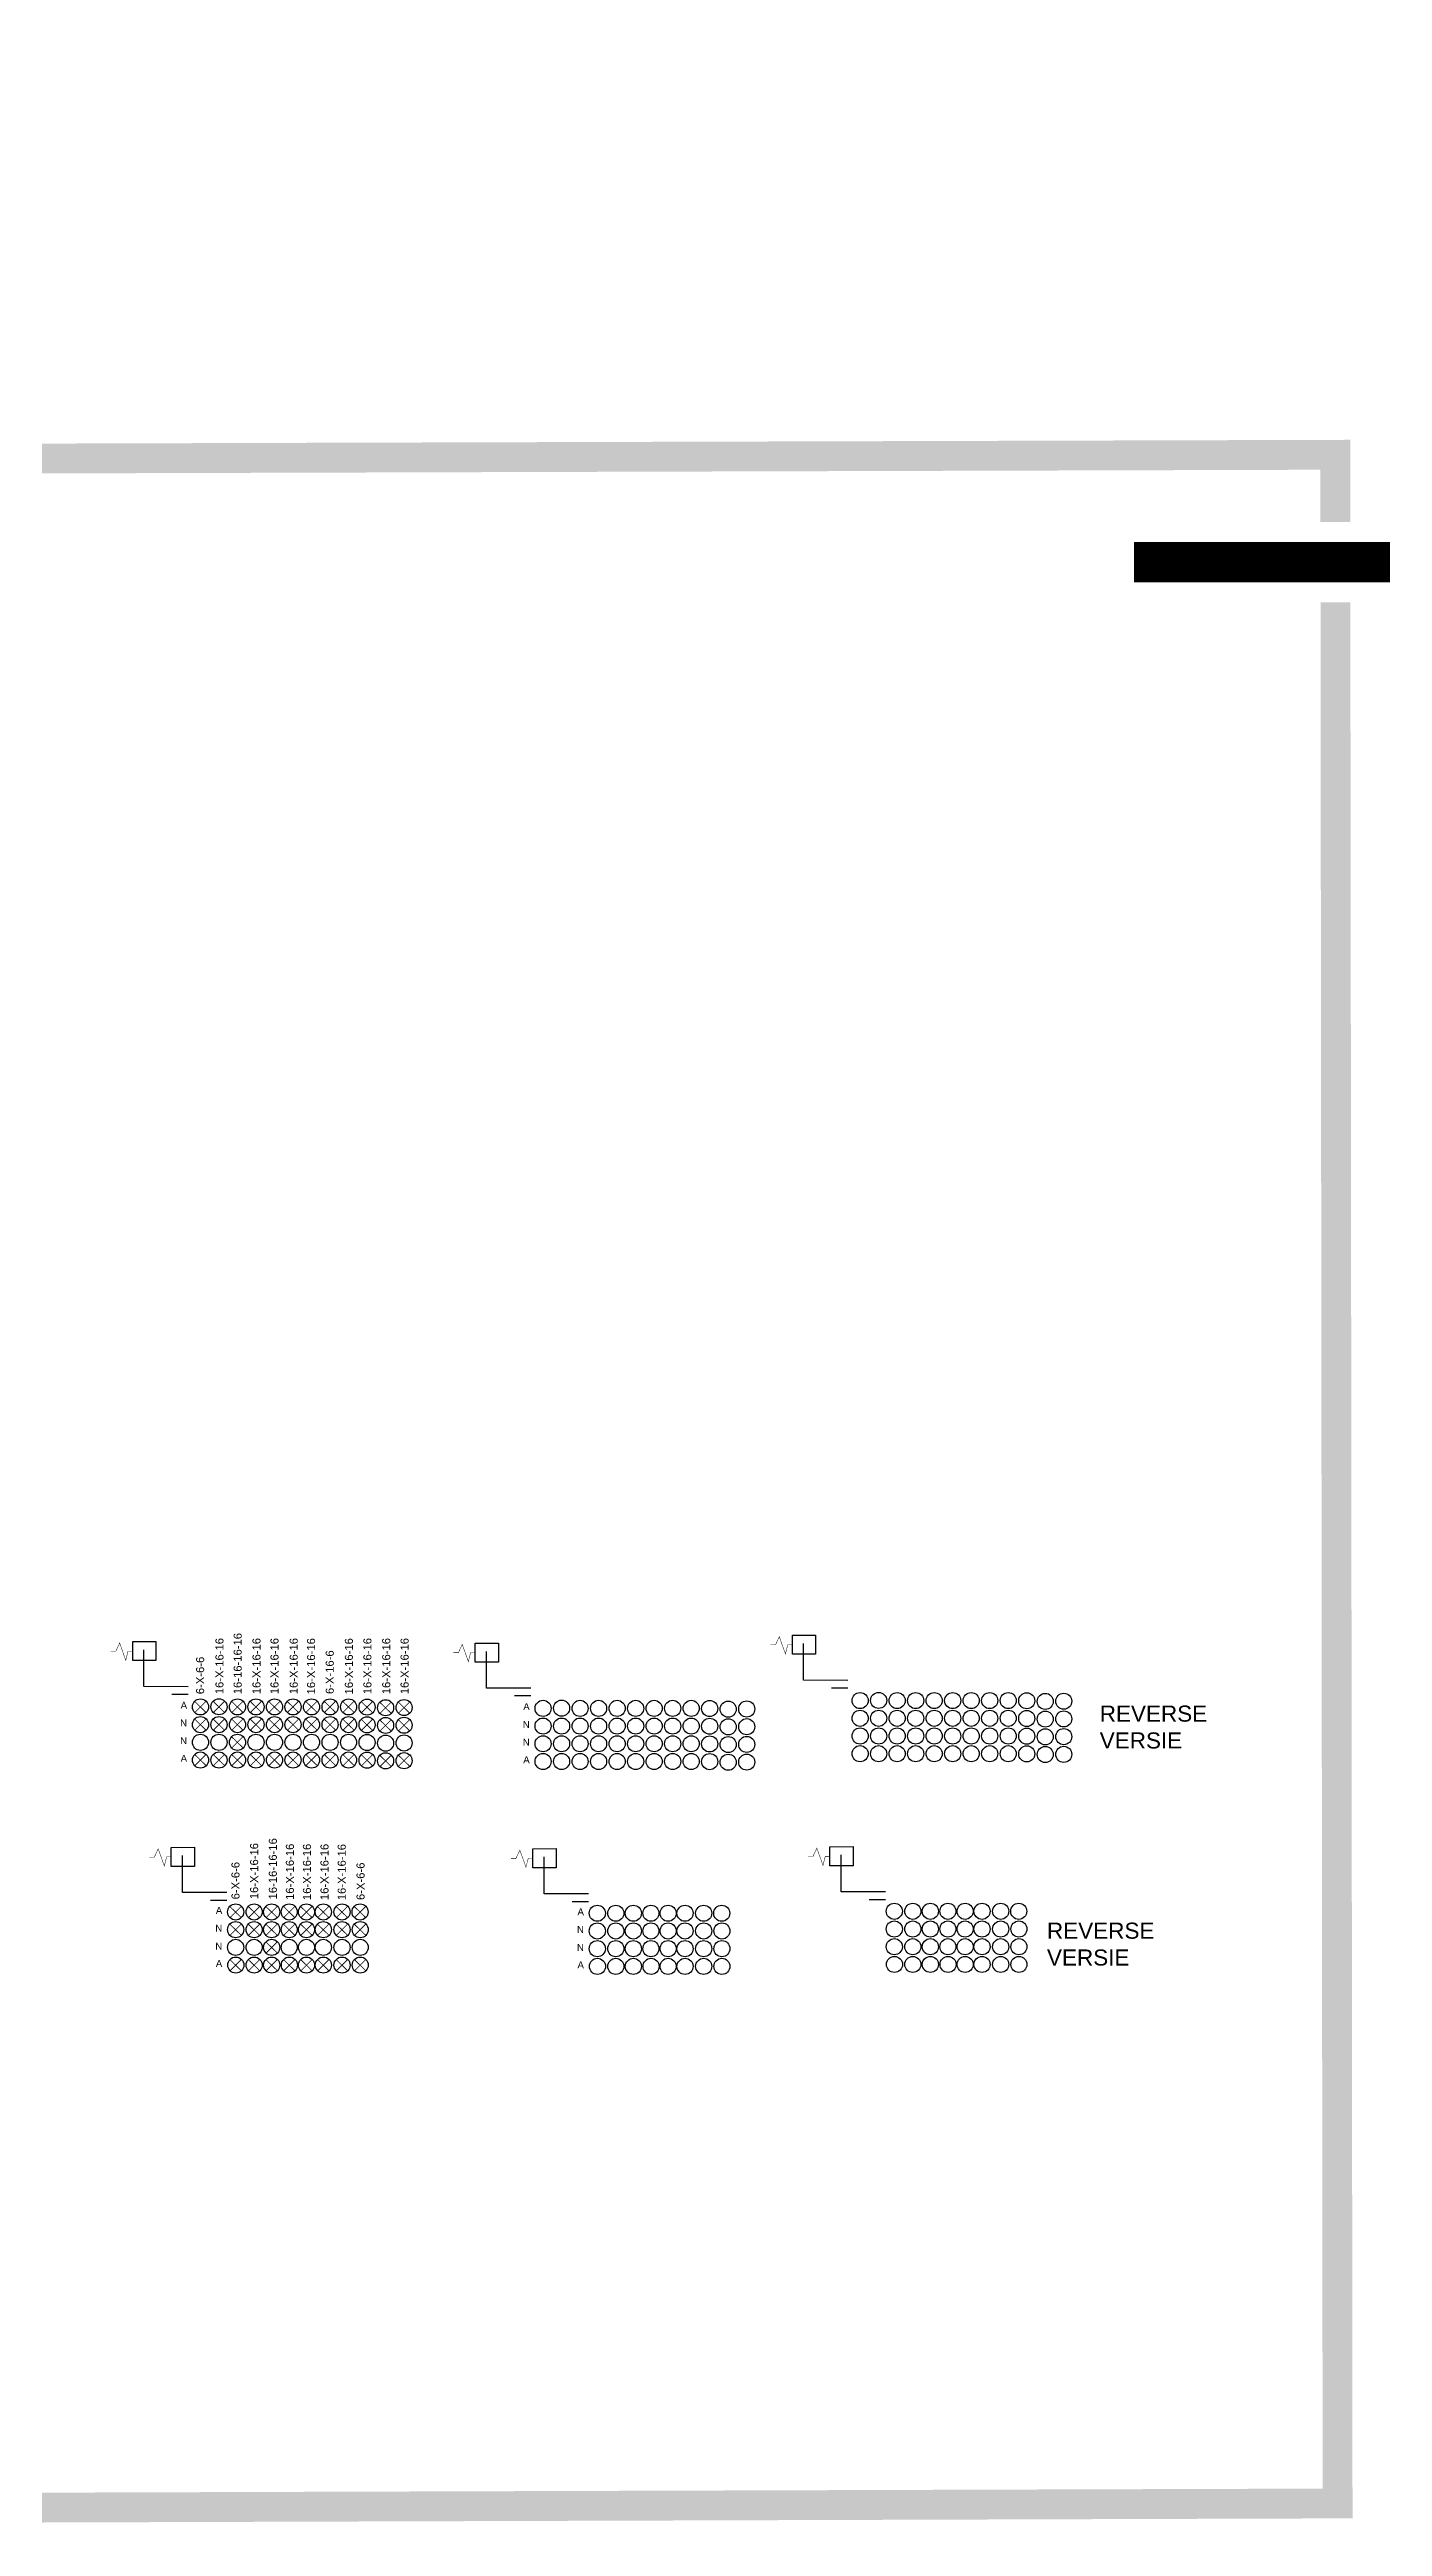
# Model space of a CAD drawing. Header units: metres. Extents: x 342 to 10732, y 11 to 2199.
# Drawn here: x 1093.8 to 1176.6, y 76.8 to 230.7 of the extents above; entities that cross this region are included whole.
import ezdxf
from ezdxf.enums import TextEntityAlignment as Align

# ---------------------------------------------------------------- set-up
doc = ezdxf.new("R2018")
doc.units = ezdxf.units.M
doc.linetypes.add('DASHED', pattern=[0.75, 0.5, -0.25])
doc.layers.add('01 - Diversen', color=7, linetype='Continuous')
doc.layers.add('Aansluiting LS K01', color=120, linetype='DASHED', lineweight=0)
doc.layers.add('Aansluiting LS K09', color=104, linetype='DASHED', lineweight=0)
doc.layers.add('Aansluiting LS K05', color=7, linetype='DASHED', lineweight=0, true_color=0xeb00eb)
doc.styles.get("Standard").update_dxf_attribs({"font": 'arial.ttf'})
doc.styles.add('TM-0.5', font='', dxfattribs={"height": 0.5})
doc.styles.get('TM-0.5').set_extended_font_data('Arial Nova Light')

# ---------------------------------------------------------------- blocks, each defined once
blk = doc.blocks.new('12 RICHTING REK OV')
at = {"color": 6, "linetype": 'Continuous', "const_width": 0.03}
blk.add_lwpolyline([(-11.33, 5.2), (-11.01, 5.2), (-10.77, 5.71), (-10.39, 4.64), (-10.25, 5.21), (-9.96, 5.21)], dxfattribs=at)
at = {"color": 6}
blk.add_lwpolyline([(-9.96, 5.8), (-8.52, 5.8), (-8.52, 4.62), (-9.96, 4.62)], close=True, dxfattribs=at)
for points in [[(-6.51, 2.99), (-9.27, 3), (-9.26, 5.28)], [(-6.51, 2.51), (-7.53, 2.51)]]:
    blk.add_lwpolyline(points, dxfattribs=at)
at = {"layer": '01 - Diversen', "color": 6}
for centre in [(-5.75, 1.74), (-4.6, 1.75), (-3.45, 1.74), (-2.3, 1.74), (-1.15, 1.74), (0, 1.74), (1.15, 1.74), (2.3, 1.74), (3.45, 1.74), (4.6, 1.73), (5.75, 1.69), (6.9, 1.7), (-5.75, 0.64), (-5.75, -0.46), (-4.6, 0.64), (-4.6, -0.46), (-3.45, 0.64), (-3.45, -0.46), (-2.3, 0.64), (-2.3, -0.46), (-1.15, 0.64), (-1.15, -0.46), (-1.15, -0.46), (0, 0.64), (0, -0.46), (0, -0.46), (1.15, 0.64), (1.15, -0.46), (1.15, -0.46), (2.3, 0.64), (2.3, -0.46), (2.3, -0.46), (3.45, 0.64), (3.45, -0.46), (3.45, -0.46), (4.6, 0.63), (4.6, -0.47), (4.6, -0.47), (5.75, 0.59), (6.9, 0.6), (6.9, -0.5), (6.9, -0.5), (-5.75, -1.56), (-4.6, -1.56), (-3.45, -1.56), (-2.3, -1.56), (-1.15, -1.56), (0, -1.56), (1.15, -1.56), (2.3, -1.56), (3.45, -1.56), (4.6, -1.57), (5.75, -0.51), (5.75, -0.51), (5.75, -1.61), (6.9, -1.6)]:
    blk.add_circle(centre, 0.5, dxfattribs=at)
at = {"color": 7}
for tag, p in [('RI1', (-5.52, 2.53)), ('RI2', (-4.32, 2.53)), ('RI3', (-3.19, 2.53)), ('RI4', (-2.02, 2.53)), ('RI5', (-0.9, 2.53)), ('RI6', (0.29, 2.53)), ('RI7', (1.37, 2.52)), ('RI8', (2.53, 2.54)), ('RI9', (3.72, 2.52)), ('RI10', (4.87, 2.53)), ('RI11', (6.04, 2.53)), ('RI12', (7.18, 2.53))]:
    blk.add_attdef(tag, p, '', height=0.5, rotation=90, dxfattribs=at)
at = {"layer": '01 - Diversen', "color": 6, "char_height": 0.431, "attachment_point": 3, "style": 'TM-0.5'}
for s, insert in [('A', (-6.58, 2.06)), ('N', (-6.58, 0.96)), ('A', (-6.58, -1.24)), ('N', (-6.58, -0.14))]:
    blk.add_mtext_dynamic_manual_height_columns(s, width=0.5728, gutter_width=2.15, heights=[0], dxfattribs=dict(at, insert=insert))
blk = doc.blocks.new('8 RICHTINGEN REK OV')
at = {"color": 6, "linetype": 'Continuous', "const_width": 0.03}
blk.add_lwpolyline([(-9.04, 4.82), (-8.72, 4.82), (-8.48, 5.33), (-8.1, 4.27), (-7.96, 4.83), (-7.67, 4.83)], dxfattribs=at)
at = {"color": 6}
blk.add_lwpolyline([(-7.67, 5.42), (-6.22, 5.43), (-6.22, 4.24), (-7.67, 4.24)], close=True, dxfattribs=at)
for points in [[(-4.22, 2.61), (-6.97, 2.62), (-6.97, 4.91)], [(-4.22, 2.13), (-5.23, 2.13)]]:
    blk.add_lwpolyline(points, dxfattribs=at)
at = {"layer": '01 - Diversen', "color": 6}
for centre in [(-3.67, 1.41), (-2.52, 1.41), (-1.43, 1.41), (-0.34, 1.41), (0.73, 1.41), (1.78, 1.41), (2.94, 1.41), (4.06, 1.41), (-3.67, 0.31), (-2.52, 0.31), (-1.43, 0.31), (-0.34, 0.31), (0.73, 0.31), (1.78, 0.31), (2.94, 0.31), (4.07, 0.31), (-3.67, -0.79), (-3.67, -0.79), (-3.66, -1.89), (-2.52, -0.79), (-2.52, -0.79), (-2.52, -1.89), (-1.43, -0.79), (-1.43, -0.79), (-1.43, -1.89), (-0.34, -0.79), (-0.34, -0.79), (-0.33, -1.89), (0.73, -0.79), (0.73, -0.79), (0.73, -1.89), (1.78, -0.79), (1.78, -0.79), (1.78, -1.89), (2.94, -0.79), (2.94, -0.79), (2.94, -1.89), (4.07, -0.79), (4.07, -0.79), (4.07, -1.89)]:
    blk.add_circle(centre, 0.5, dxfattribs=at)
at = {"color": 7}
for tag, p in [('RI1', (-3.43, 2.19)), ('RI2', (-2.27, 2.2)), ('RI3', (-1.11, 2.19)), ('RI4', (-0.05, 2.16)), ('RI5', (1.01, 2.15)), ('RI6', (2.1, 2.15)), ('RI7', (3.17, 2.14)), ('RI8', (4.34, 2.15))]:
    blk.add_attdef(tag, p, '', height=0.5, rotation=90, dxfattribs=at)
at = {"layer": '01 - Diversen', "color": 6, "char_height": 0.431, "attachment_point": 3, "style": 'TM-0.5'}
for s, insert in [('A', (-4.5, 1.72)), ('N', (-4.5, 0.62)), ('N', (-4.5, -0.5)), ('A', (-4.5, -1.58))]:
    blk.add_mtext_dynamic_manual_height_columns(s, width=0.5728, gutter_width=2.15, heights=[0], dxfattribs=dict(at, insert=insert))
blk = doc.blocks.new('Zekering')
at = {"color": 0, "linetype": 'Continuous', "const_width": 0.05}
for points in [[(-0.36, 0.34), (0.35, -0.35)], [(-0.35, -0.35), (0.35, 0.35)]]:
    blk.add_lwpolyline(points, dxfattribs=at)
blk = doc.blocks.new('12 RICHTINGEN REK OV REVERSE')
at = {"color": 6, "linetype": 'Continuous', "const_width": 0.03}
blk.add_lwpolyline([(-11.33, 5.2), (-11.01, 5.2), (-10.77, 5.71), (-10.39, 4.64), (-10.25, 5.21), (-9.96, 5.21)], dxfattribs=at)
at = {"color": 6}
blk.add_lwpolyline([(-9.96, 5.8), (-8.52, 5.8), (-8.52, 4.62), (-9.96, 4.62)], close=True, dxfattribs=at)
for points in [[(-6.51, 2.99), (-9.27, 3), (-9.26, 5.28)], [(-6.51, 2.51), (-7.53, 2.51)]]:
    blk.add_lwpolyline(points, dxfattribs=at)
at = {"layer": '01 - Diversen', "color": 6}
for centre in [(-5.75, 1.74), (-4.6, 1.75), (-3.45, 1.74), (-2.3, 1.74), (-1.15, 1.74), (0, 1.74), (1.15, 1.74), (2.3, 1.74), (3.45, 1.74), (4.6, 1.73), (5.75, 1.69), (6.9, 1.7), (-5.75, 0.64), (-5.75, -0.46), (-4.6, 0.64), (-4.6, -0.46), (-3.45, 0.64), (-3.45, -0.46), (-2.3, 0.64), (-2.3, -0.46), (-1.15, 0.64), (-1.15, -0.46), (-1.15, -0.46), (0, 0.64), (0, -0.46), (0, -0.46), (1.15, 0.64), (1.15, -0.46), (1.15, -0.46), (2.3, 0.64), (2.3, -0.46), (2.3, -0.46), (3.45, 0.64), (3.45, -0.46), (3.45, -0.46), (4.6, 0.63), (4.6, -0.47), (4.6, -0.47), (5.75, 0.59), (6.9, 0.6), (6.9, -0.5), (6.9, -0.5), (-5.75, -1.56), (-4.6, -1.56), (-3.45, -1.56), (-2.3, -1.56), (-1.15, -1.56), (0, -1.56), (1.15, -1.56), (2.3, -1.56), (3.45, -1.56), (4.6, -1.57), (5.75, -0.51), (5.75, -0.51), (5.75, -1.61), (6.9, -1.6)]:
    blk.add_circle(centre, 0.5, dxfattribs=at)
at = {"color": 7}
for tag, p in [('RI1', (-6.01, 2.5)), ('RI2', (-4.81, 2.5)), ('RI3', (-3.68, 2.5)), ('RI4', (-2.51, 2.5)), ('RI5', (-1.39, 2.51)), ('RI6', (-0.2, 2.51)), ('RI7', (0.88, 2.5)), ('RI8', (2.04, 2.51)), ('RI9', (3.23, 2.49)), ('RI10', (4.38, 2.5)), ('RI11', (5.55, 2.5)), ('RI12', (6.69, 2.5))]:
    blk.add_attdef(tag, text='', height=0.5, rotation=270, dxfattribs=at).set_placement(p, align=Align.RIGHT)
blk = doc.blocks.new('8 RICHTINGEN REK OV REVERSE')
at = {"color": 6, "linetype": 'Continuous', "const_width": 0.03}
blk.add_lwpolyline([(-9.04, 4.82), (-8.72, 4.82), (-8.48, 5.33), (-8.1, 4.27), (-7.96, 4.83), (-7.67, 4.83)], dxfattribs=at)
at = {"color": 6}
blk.add_lwpolyline([(-7.67, 5.42), (-6.22, 5.43), (-6.22, 4.24), (-7.67, 4.24)], close=True, dxfattribs=at)
for points in [[(-4.22, 2.61), (-6.97, 2.62), (-6.97, 4.91)], [(-4.22, 2.13), (-5.23, 2.13)]]:
    blk.add_lwpolyline(points, dxfattribs=at)
at = {"layer": '01 - Diversen', "color": 6}
for centre in [(-3.67, 1.41), (-2.52, 1.41), (-1.43, 1.41), (-0.34, 1.41), (0.73, 1.41), (1.78, 1.41), (2.94, 1.41), (4.06, 1.41), (-3.67, 0.31), (-2.52, 0.31), (-1.43, 0.31), (-0.34, 0.31), (0.73, 0.31), (1.78, 0.31), (2.94, 0.31), (4.07, 0.31), (-3.67, -0.79), (-3.67, -0.79), (-3.66, -1.89), (-2.52, -0.79), (-2.52, -0.79), (-2.52, -1.89), (-1.43, -0.79), (-1.43, -0.79), (-1.43, -1.89), (-0.34, -0.79), (-0.34, -0.79), (-0.33, -1.89), (0.73, -0.79), (0.73, -0.79), (0.73, -1.89), (1.78, -0.79), (1.78, -0.79), (1.78, -1.89), (2.94, -0.79), (2.94, -0.79), (2.94, -1.89), (4.07, -0.79), (4.07, -0.79), (4.07, -1.89)]:
    blk.add_circle(centre, 0.5, dxfattribs=at)
at = {"color": 7}
for tag, p in [('RI1', (-3.92, 2.16)), ('RI2', (-2.73, 2.17)), ('RI3', (-1.6, 2.16)), ('RI4', (-0.52, 2.17)), ('RI5', (0.56, 2.17)), ('RI6', (1.57, 2.18)), ('RI7', (2.65, 2.17)), ('RI8', (3.82, 2.18))]:
    blk.add_attdef(tag, text='', height=0.5, rotation=270, dxfattribs=at).set_placement(p, align=Align.RIGHT)
blk = doc.blocks.new('NIEUWE MOF')
at = {"lineweight": 30, "flags": 104}
blk.add_attdef('MOF_TEKST', text='', height=0.45, dxfattribs=at).set_placement((1.2, 0.9), align=Align.TOP_LEFT)

msp = doc.modelspace()

# ---------------------------------------------------------------- linework, layer by layer
at = {"layer": 'Aansluiting LS K09', "linetype": 'Continuous', "const_width": 1.85405}
msp.add_lwpolyline([(1173.69977, 205.47881), (1173.84473, 78.18555), (1017.09767, 77.68672), (1016.94729, 205.02546), (1173.69977, 205.47881)], dxfattribs=at)

# ---------------------------------------------------------------- block references
msp.add_blockref('12 RICHTING REK OV', (1108.95694, 125.93768)).add_auto_attribs({'RI1': '6-X-6-6', 'RI2': '16-X-16-16', 'RI3': '16-16-16-16', 'RI4': '16-X-16-16', 'RI5': '16-X-16-16', 'RI6': '16-X-16-16', 'RI7': '16-X-16-16', 'RI8': '6-X-16-6', 'RI9': '16-X-16-16', 'RI10': '16-X-16-16', 'RI11': '16-X-16-16', 'RI12': '16-X-16-16'})
for name, p in [('12 RICHTING REK OV', (1130.23989, 125.84889)), ('12 RICHTINGEN REK OV REVERSE', (1149.9345, 126.33107))]:
    msp.add_blockref(name, p)
at = {"layer": 'Aansluiting LS K01'}
ref = msp.add_blockref('NIEUWE MOF', (1089.31181, 200.0576), dxfattribs=dict(at, xscale=0.01907929692492871, yscale=7.280497433725941e-05, zscale=0.01907929692492871))
lines = msp.add_mtext('\\W262.0603;EM 150Al (was ????-??)', dxfattribs={"layer": '0', "insert": (1089.33426, 200.05766), "char_height": 2.5, "attachment_point": 1, "bg_fill": 3, "box_fill_scale": 1.5, "bg_fill_color": 256, "bg_fill_transparency": 0})
ref.add_attrib('MOF_TEKST', '', (1089.33426, 200.05766), dxfattribs={"flags": 104}).embed_mtext(lines)
at = {"layer": 'Aansluiting LS K05'}
for p in [(1103.2051, 127.68241), (1104.35452, 127.68278), (1105.50394, 127.68172), (1106.65452, 127.6822), (1107.8051, 127.68267), (1108.9551, 127.68215), (1110.10567, 127.68263), (1111.25567, 127.68263), (1112.4051, 127.68168), (1113.55487, 127.66831), (1114.7045, 127.62916), (1115.85472, 127.64157), (1103.20631, 126.58221), (1104.35573, 126.58257), (1105.50515, 126.58152), (1106.65573, 126.58199), (1107.80631, 126.58246), (1108.95631, 126.58195), (1110.10689, 126.58242), (1111.25689, 126.58242), (1112.40631, 126.58147), (1113.55609, 126.56811), (1114.70571, 126.52895), (1115.85593, 126.54137), (1103.20873, 124.38179), (1104.35815, 124.38215), (1105.50579, 125.48083), (1105.50758, 124.3811), (1106.65815, 124.38157), (1107.80873, 124.38205), (1108.95873, 124.38153), (1110.10931, 124.382), (1111.25931, 124.382), (1112.40873, 124.38106), (1113.55851, 124.36769), (1114.70813, 124.32853), (1115.85836, 124.34095)]:
    msp.add_blockref('Zekering', p, dxfattribs=at)

# ---------------------------------------------------------------- texts
at = {"char_height": 1, "attachment_point": 1, "style": 'TM-0.5'}
for insert in [(1159.06954, 127.76232), (1155.79212, 114.27521)]:
    msp.add_mtext_dynamic_manual_height_columns('{\\C1;REVERSE VERSIE}', width=10.6839486, gutter_width=23.74305, heights=[0], dxfattribs=dict(at, insert=insert))

# ---------------------------------------------------------------- next in the draw order: block references
msp.add_blockref('8 RICHTINGEN REK OV', (1109.06182, 113.52827)).add_auto_attribs({'RI1': '6-X-6-6', 'RI2': '16-X-16-16', 'RI3': '16-16-16-16', 'RI4': '16-X-16-16', 'RI5': '16-X-16-16', 'RI6': '16-X-16-16', 'RI7': '16-X-16-16', 'RI8': '6-X-6-6'})
for name, p in [('8 RICHTINGEN REK OV', (1131.52816, 113.44728)), ('8 RICHTINGEN REK OV REVERSE', (1149.97697, 113.56887))]:
    msp.add_blockref(name, p)

# ---------------------------------------------------------------- next in the draw order: block references
at = {"layer": 'Aansluiting LS K05'}
for p in [(1105.39411, 114.93587), (1105.39532, 113.83566), (1106.53944, 114.93587), (1106.54066, 113.83566), (1107.63134, 114.93587), (1107.63255, 113.83566), (1108.72324, 114.93587), (1108.72445, 113.83566), (1109.79285, 114.93587), (1109.79406, 113.83566), (1110.84018, 114.93587), (1110.84139, 113.83566), (1111.99892, 114.93587), (1112.00014, 113.83566), (1113.12627, 114.93587), (1113.12748, 113.83566), (1107.63376, 112.73546), (1105.39775, 111.63525), (1106.54308, 111.63525), (1107.63498, 111.63525), (1108.72687, 111.63525), (1109.79648, 111.63525), (1110.84139, 111.63525), (1112.00256, 111.63525), (1113.1299, 111.63525)]:
    msp.add_blockref('Zekering', p, dxfattribs=at)

doc.saveas('drawing.dxf')
